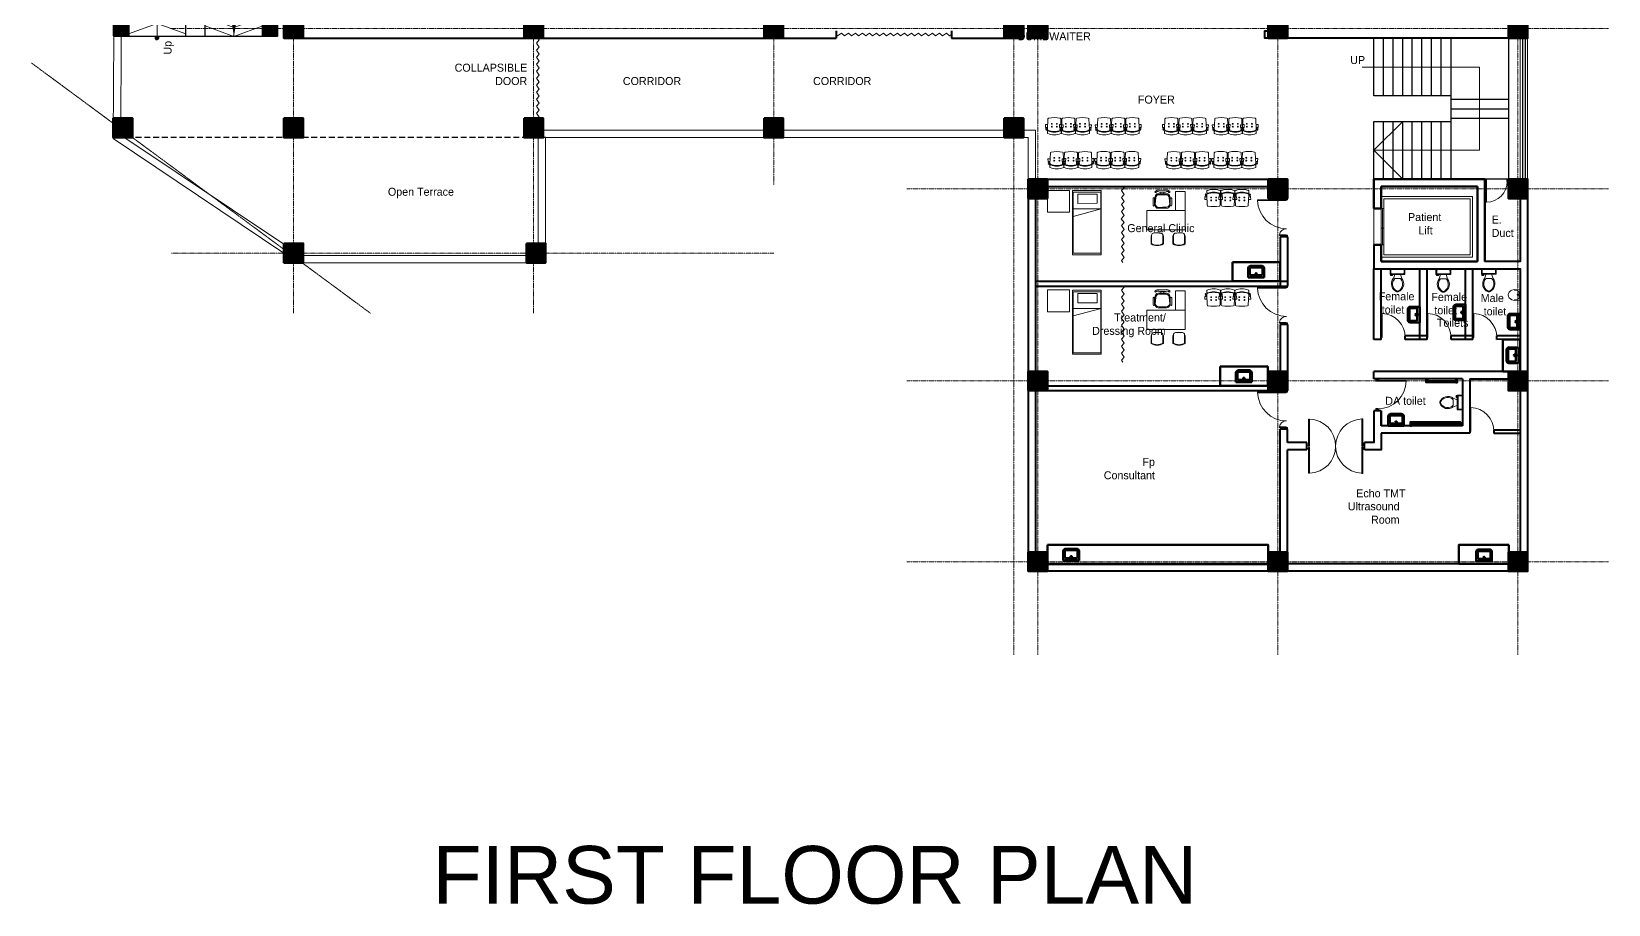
# Model space of a CAD drawing. Header units: millimetres. Extents: x 2342254 to 2635493, y 3886634 to 4043501.
# Drawn here: x 2484098 to 2533361, y 3965113 to 3992361 of the extents above; entities that cross this region are included whole.
import ezdxf

# ---------------------------------------------------------------- set-up
doc = ezdxf.new("R2010")
doc.units = ezdxf.units.MM
doc.header["$MEASUREMENT"] = 0
doc.linetypes.add('CENTER', pattern=[2, 1.25, -0.25, 0.25, -0.25])
doc.linetypes.add('DASHED', pattern=[0.75, 0.5, -0.25])
for name, color, linetype, lineweight in [('0newfurnture', 30, 'Continuous', 50), ('centreline', 52, 'CENTER', 5), ('Column-0.5', 14, 'Continuous', 50), ('Dimension- 0.15', 114, 'Continuous', 15), ('door', 41, 'Continuous', 5), ('Door Opening-0.09', 253, 'Continuous', 9), ('furniture', 34, 'Continuous', 15), ('Furniture Hospital-0.09', 44, 'Continuous', 9), ('Hatch', 9, 'Continuous', 9), ('hatch-1', 53, 'Continuous', 15), ('hidden lines', 205, 'DASHED', 5), ('stairs', 6, 'Continuous', 25), ('TXT', 7, 'Continuous', 25), ('WALL 0.2', 7, 'Continuous', 20), ('wall 0.4', 7, 'Continuous', 40), ('Wall-0.5', 7, 'Continuous', 50), ('WINDOW', 152, 'Continuous', 30)]:
    doc.layers.add(name, color=color, linetype=linetype, lineweight=lineweight)
doc.layers.add('Text-0.2', color=7, linetype='Continuous')
doc.styles.add('ARIAL', font='arial.ttf')
doc.styles.add('arial.', font='arial.ttf')
doc.styles.get("Standard").update_dxf_attribs({"font": 'arial.ttf'})
doc.linetypes.add('ZIGZAG', pattern='A,0.0001,-0.2,[131,ltypeshp.shx,S=0.2,R=0,X=-0.2,Y=0],-0.4,[131,ltypeshp.shx,S=0.2,R=180,X=0.2,Y=0],-0.2', length=0.8001)
doc.dimstyles.get("Standard").update_dxf_attribs({"dimtxt": 500, "dimasz": 100, "dimexe": 100, "dimexo": 200, "dimgap": 0.09, "dimtad": 0, "dimtoh": 1, "dimdec": 0, "dimzin": 0, "dimdsep": 46, "dimtxsty": 'Standard', "dimblk": 'DOT', "dimcen": 0, "dimclrd": 256, "dimclre": 256, "dimclrt": 256, "dimadec": 0, "dimazin": 0, "dimtfac": 1, "dimtdec": 0, "dimtofl": 0, "dimtmove": 0, "dimatfit": 3, "dimfxl": 1, "dimtolj": 1, "dimtzin": 0, "dimlwd": -1, "dimlwe": -1, "dimarcsym": 1})

# ---------------------------------------------------------------- blocks, each defined once
blk = doc.blocks.new('2ft column')
at = {"layer": 'Hatch', "ltscale": 5}
h = blk.add_hatch(color=256, dxfattribs=at)
h.dxf.hatch_style = 1
h.paths.add_polyline_path([(2207385, 4176559), (2207985, 4176559), (2207985, 4175959), (2207385, 4175959)])
at = {"layer": 'Column-0.5', "ltscale": 5}
blk.add_lwpolyline([(2207385, 4176559), (2207985, 4176559), (2207985, 4175959), (2207385, 4175959)], close=True, dxfattribs=at)
at = {"layer": 'Defpoints', "ltscale": 5}
for points in [[(2207985, 4176559), (2207385, 4175959)], [(2207985, 4175959), (2207385, 4176559)]]:
    blk.add_lwpolyline(points, dxfattribs=at)
blk = doc.blocks.new('main grid')
at = {"layer": 'centreline', "ltscale": 5}
for p, q in [((2518911, 4018930), (2518911, 3987284)), ((2526411, 4018930), (2526411, 3987284)), ((2533911, 4018930), (2533911, 3991299)), ((2541411, 4018930), (2541411, 3976624)), ((2542161, 4018930), (2542161, 3976624)), ((2549661, 4018930), (2549661, 3976624)), ((2557161, 4018930), (2557161, 3976624)), ((2559988, 4011172), (2515645, 4011172)), ((2559988, 4003672), (2515645, 4003672)), ((2559388, 3996172), (2515045, 3996172)), ((2559988, 3996172), (2515645, 3996172)), ((2559988, 3991172), (2538074, 3991172)), ((2533911, 3989164), (2515100, 3989164)), ((2559988, 3985172), (2538074, 3985172)), ((2559988, 3979531), (2538074, 3979531))]:
    blk.add_line(p, q, dxfattribs=at)
blk.add_lwpolyline([(2510725, 3995097), (2521316, 3987284)], dxfattribs=at)
at = {"layer": 'Hatch'}
for p in [(311226, -165087), (318726, -165087), (326226, -165087), (333726, -165087), (311226, -172587), (318726, -172587), (326226, -172587), (333726, -172587), (311226, -180087), (318726, -180087), (326226, -180087), (333726, -180087), (305895, -183187), (311226, -183187), (318726, -183187), (326226, -183187), (333726, -183187), (334476, -185087), (341976, -185087), (349476, -185087), (311226, -187095), (318801, -187095), (334476, -191087), (341976, -191087), (349476, -191087), (334476, -196728), (341976, -196728), (349476, -196728)]:
    blk.add_blockref('2ft column', p, dxfattribs=at)
at = {"layer": 'Hatch', "xscale": -1}
for p in [(4749846, -165087), (4757346, -165087), (4764846, -165087), (4749846, -172587), (4757346, -172587), (4764846, -172587), (4749846, -180087), (4757346, -180087), (4764846, -180087)]:
    blk.add_blockref('2ft column', p, dxfattribs=at)
blk = doc.blocks.new("door 3'3")
at = {"layer": 'door'}
for p, q in [((82769.4, -31237.4), (82769.4, -31203.4)), ((82769.8, -31203.4), (82769.4, -31203.4)), ((82769.8, -31237.4), (82769.8, -31203.4))]:
    blk.add_line(p, q, dxfattribs=at)
at = {"layer": 'door', "ltscale": 80}
for points in [[(82769.8, -31239.8), (82767.4, -31239.8), (82767.4, -31239.4), (82766.9, -31239.4), (82766.9, -31236.4), (82767.4, -31236.4), (82767.4, -31235.9), (82769.4, -31235.9), (82769.4, -31237.4), (82769.8, -31237.4)], [(82802.9, -31239.8), (82805.4, -31239.8), (82805.4, -31239.4), (82805.9, -31239.4), (82805.9, -31236.4), (82805.4, -31236.4), (82805.4, -31235.9), (82803.4, -31235.9), (82803.4, -31237.4), (82802.9, -31237.4)]]:
    blk.add_lwpolyline(points, close=True, dxfattribs=at)
blk.add_arc((82769.4, -31237.4), 34, 0, 89.2047, dxfattribs=at)
at = {"layer": 'Hatch'}
for centre, radius, start, end in [((82767.7, -31239.9), 2.68, 36.7582, 107.5329), ((82767.3, -31240.3), 1.96, 14.7681, 101.3525), ((82757.2, -31236.2), 10.6, 342.6842, 1.6014), ((82764.4, -31235.9), 4.57, 311.0325, 0.2101), ((82768.1, -31239.1), 3.04, 64.8198, 103.5348), ((82767.3, -31236.1), 3.25, 271.0473, 321.5319), ((82805.1, -31239.9), 2.68, 72.4671, 143.2418), ((82805.5, -31236.1), 3.25, 218.4681, 268.9527), ((82804.7, -31239.1), 3.04, 76.4652, 115.1802), ((82805.5, -31240.3), 1.96, 78.6475, 165.2319), ((82808.4, -31235.9), 4.57, 179.7899, 228.9675), ((82815.6, -31236.2), 10.6, 178.3986, 197.3158)]:
    blk.add_arc(centre, radius, start, end, dxfattribs=at)
blk = doc.blocks.new('_Dot')
at = {"color": 0, "linetype": 'ByBlock', "lineweight": -2}
blk.add_line((-0.5, 0), (-1, 0), dxfattribs=at)
at = {"color": 0, "linetype": 'ByBlock', "lineweight": -3, "const_width": 0.5}
blk.add_lwpolyline([(-0.25, 0, 1), (0.25, 0, 1)], format="xyb", close=True, dxfattribs=at)
blk = doc.blocks.new('MAIN DOOR')
at = {"layer": 'door', "ltscale": 1000}
for points in [[(2313.5, 188.5), (2347.4, 188.5), (2347.4, 187.3), (2313.5, 187.3)], [(2381.3, 188.5), (2348.9, 188.5), (2348.9, 187.3), (2381.3, 187.3)]]:
    blk.add_lwpolyline(points, close=True, dxfattribs=at)
for points in [[(2346.1, 190.6), (2346.1, 188.5)], [(2348.9, 188.1), (2347.4, 188.1), (2347.4, 188.5), (2346.1, 188.5), (2346.1, 190.6), (2350.2, 190.6)], [(2347.4, 188.1), (2348.9, 188.1), (2348.9, 188.5), (2350.2, 188.5), (2350.2, 190.6), (2346.1, 190.6)], [(2350.2, 190.6), (2350.2, 188.5)], [(2313.4, 120.7), (2347.3, 120.7), (2347.3, 121.9), (2313.4, 121.9), (2313.4, 120.7)], [(2348.8, 121.1), (2347.3, 121.1), (2347.3, 120.7), (2346, 120.7), (2346, 118.6), (2350.1, 118.6)], [(2347.3, 121.1), (2348.8, 121.1), (2348.8, 120.7), (2350.1, 120.7), (2350.1, 118.6), (2346, 118.6)], [(2346, 118.6), (2346, 120.7)], [(2381.3, 120.7), (2348.8, 120.7), (2348.8, 121.9), (2381.3, 121.9), (2381.3, 120.7)], [(2350.1, 118.6), (2350.1, 120.7)]]:
    blk.add_lwpolyline(points, dxfattribs=at)
at = {"layer": 'Door Opening-0.09', "ltscale": 1000}
for centre, start, end in [((2347.4, 188.5), 182.1168, 357.8826), ((2347.3, 120.7), 2.1167, 177.8826)]:
    blk.add_arc(centre, 33.9, start, end, dxfattribs=at)
at = {"layer": 'WINDOW', "ltscale": 5}
blk.add_line((2350.1, 190.6), (2350.1, 190.6), dxfattribs=at)
blk = doc.blocks.new("door 5'")
at = {"layer": 'door', "ltscale": 1000}
for points in [[(2177525, 4317078), (2177525, 4317062), (2177516, 4317062), (2177516, 4317020), (2177473, 4317020), (2177474, 4317105)], [(2177525, 4317062), (2177525, 4317105), (2177474, 4317105), (2177473, 4317020)], [(2177473, 4317020), (2177516, 4317020)], [(2177474, 4317105), (2177516, 4317105)], [(2178697, 4316120), (2178697, 4317060), (2178671, 4317060), (2178671, 4316120), (2178697, 4316120)], [(2178689, 4317076), (2178689, 4317060), (2178697, 4317060), (2178697, 4317018), (2178740, 4317018), (2178740, 4317104)], [(2178689, 4317060), (2178689, 4317104), (2178740, 4317104), (2178740, 4317018)], [(2178740, 4317018), (2178697, 4317018)]]:
    blk.add_lwpolyline(points, dxfattribs=at)
blk.add_lwpolyline([(2177516, 4316839), (2177516, 4317062), (2177543, 4317062), (2177543, 4316839)], close=True, dxfattribs=at)
at = {"layer": 'Door Opening-0.09', "ltscale": 1000}
for centre, radius, start, end in [((2177516, 4317062), 224, 276.6944, 2.344), ((2178697, 4317076), 957, 180.3416, 268.4244)]:
    blk.add_arc(centre, radius, start, end, dxfattribs=at)
at = {"layer": 'WINDOW', "ltscale": 5}
blk.add_line((2177474, 4317104), (2177474, 4317104), dxfattribs=at)
blk = doc.blocks.new('BANCAS')
at = {"layer": 'Furniture Hospital-0.09'}
for p, q in [((-0.236, -0.247), (-0.314, -0.247)), ((-0.309, -0.347), (-0.314, -0.247)), ((-0.241, -0.347), (-0.309, -0.347)), ((-0.294, -0.405), (-0.3, -0.347)), ((-0.256, -0.405), (-0.25, -0.347)), ((0.314, -0.25), (0.236, -0.25)), ((0.309, -0.35), (0.241, -0.35)), ((0.256, -0.409), (0.25, -0.35)), ((0.294, -0.409), (0.3, -0.35)), ((0.309, -0.35), (0.314, -0.25))]:
    blk.add_line(p, q, dxfattribs=at)
blk.add_lwpolyline([(0.227, -0.048, 0.346546), (0.203, -0.019, 0.095695), (-0.203, -0.019, 0.346546), (-0.227, -0.048), (-0.244, -0.417, 0.318973), (-0.225, -0.447, 0.193005), (0.225, -0.447, 0.318973), (0.244, -0.417)], format="xyb", close=True, dxfattribs=at)
blk.add_lwpolyline([(-0.245, -0.522), (-0.245, -0.489, -0.522832), (-0.218, -0.471, 0.18), (0.218, -0.471, -0.522832), (0.245, -0.489), (0.245, -0.547, -0.306573), (0.232, -0.565, -0.192782), (-0.232, -0.565, -0.306573), (-0.245, -0.547), (-0.245, -0.504)], format="xyb", dxfattribs=at)
for centre, radius in [((-0.275, -0.422), 0.025), ((-0.09, -0.22), 0.015), ((-0.09, -0.32), 0.015), ((0.09, -0.22), 0.015), ((0.09, -0.32), 0.015), ((0.275, -0.425), 0.025)]:
    blk.add_circle(centre, radius, dxfattribs=at)
blk = doc.blocks.new('A$C72AE6952')
at = {"ltscale": 20, "xscale": 800, "yscale": 800, "zscale": 800, "row_count": 1, "column_count": 3, "row_spacing": 0, "column_spacing": 440.0000000000001}
blk.add_blockref('BANCAS', (-440, 0), dxfattribs=at)
blk = doc.blocks.new('TAP')
at = {"layer": 'Furniture Hospital-0.09', "linetype": 'Continuous'}
for p, q in [((0, 38), (0, -38)), ((5, 38), (0, 38)), ((5, 38), (5, -38)), ((30, 25), (5, 25)), ((30, 0), (5, 0)), ((30, 25), (30, -25)), ((56, 16), (30, 16)), ((51, 7), (48, 8)), ((59, 19), (57, 22)), ((73, 24), (73, 27)), ((88, 20), (89, 22)), ((97, 15), (125, 12)), ((97, 8), (100, 9)), ((5, -38), (0, -38)), ((30, -25), (5, -25)), ((56, -16), (30, -16)), ((51, -8), (48, -9)), ((60, -20), (58, -22)), ((74, -24), (74, -27)), ((88, -19), (90, -22)), ((97, -7), (100, -8)), ((97, -15), (125, -12))]:
    blk.add_line(p, q, dxfattribs=at)
for radius in [21.2, 19.7]:
    blk.add_circle((74, 0), radius, dxfattribs=at)
for centre, radius, start, end in [((74, 0), 27.2, 163.0512, 199.0512), ((74, 0), 24.2, 127.0512, 163.0512), ((74, 0), 27.2, 91.0512, 127.0512), ((74, 0), 24.2, 55.0512, 91.0512), ((74, 0), 27.2, 19.0512, 55.0512), ((74, 0), 24.2, 343.0512, 19.0512), ((95, 0), 32.6, 337.45, 22.55), ((74, 0), 24.2, 199.0512, 235.0512), ((74, 0), 27.2, 235.0512, 271.0512), ((74, 0), 24.2, 271.0512, 307.0512), ((74, 0), 27.2, 307.0512, 343.0512)]:
    blk.add_arc(centre, radius, start, end, dxfattribs=at)
blk = doc.blocks.new('bazin')
at = {"layer": '0newfurnture', "ltscale": 5}
for p, q in [((2434577, 4011590), (2435069, 4011590)), ((2434577, 4011295), (2434577, 4011590)), ((2434626, 4011295), (2434626, 4011516)), ((2434626, 4011516), (2434799, 4011516)), ((2434847, 4011516), (2435020, 4011516)), ((2435020, 4011516), (2435020, 4011295)), ((2435069, 4011590), (2435069, 4011295)), ((2434996, 4011270), (2434651, 4011270)), ((2434996, 4011221), (2434651, 4011221))]:
    blk.add_line(p, q, dxfattribs=at)
blk.add_circle((2434823, 4011477), 25.6, dxfattribs=at)
for centre, radius, start, end in [((2434651, 4011295), 73.8, 180, 270), ((2434651, 4011295), 24.6, 180, 270), ((2434996, 4011295), 73.8, 270, 0), ((2434996, 4011295), 24.6, 270, 0)]:
    blk.add_arc(centre, radius, start, end, dxfattribs=at)
at = {"layer": '0newfurnture', "ltscale": 5, "xscale": 0.9842520018725999, "yscale": 0.9842520018725999, "zscale": 0.9842520018725999, "rotation": 270}
blk.add_blockref('TAP', (2434823, 4011590), dxfattribs=at)
blk = doc.blocks.new('d1')
at = {"layer": 'door'}
for p, q in [((2442.7, 10746.2), (2408.3, 10746.2)), ((2408.3, 10746.2), (2408.3, 10745.7)), ((2442.7, 10745.7), (2408.3, 10745.7))]:
    blk.add_line(p, q, dxfattribs=at)
at = {"layer": 'door', "ltscale": 80}
for points in [[(2445, 10779.7), (2445, 10782), (2444.6, 10782), (2444.6, 10782.4), (2441.8, 10782.4), (2441.8, 10782), (2441.4, 10782), (2441.4, 10780.1), (2442.7, 10780.1), (2442.7, 10779.7)], [(2445, 10746.2), (2445, 10743.9), (2444.6, 10743.9), (2444.6, 10743.4), (2441.8, 10743.4), (2441.8, 10743.9), (2441.4, 10743.9), (2441.4, 10745.7), (2442.7, 10745.7), (2442.7, 10746.2)]]:
    blk.add_lwpolyline(points, close=True, dxfattribs=at)
at = {"layer": 'Door Opening-0.09', "ltscale": 80}
blk.add_arc((2442.7, 10745.7), 34.4, 90, 179.274, dxfattribs=at)
at = {"layer": 'hidden lines'}
for centre, radius, start, end in [((2441.6, 10791.4), 9.82, 268.3986, 287.3158), ((2441.4, 10784.8), 4.22, 269.7899, 318.9675), ((2444.3, 10781.3), 2.81, 166.4652, 205.1802), ((2445, 10781.7), 2.48, 162.4671, 233.2418), ((2441.6, 10782), 3, 308.4681, 358.9527), ((2445.5, 10782.1), 1.81, 168.6475, 255.2319), ((2441.4, 10741.1), 4.22, 41.0325, 90.2101), ((2441.6, 10734.5), 9.82, 72.6842, 91.6014), ((2444.3, 10744.5), 2.81, 154.8198, 193.5348), ((2445, 10744.2), 2.48, 126.7582, 197.5329), ((2441.6, 10743.8), 3, 1.0473, 51.5319), ((2445.5, 10743.8), 1.81, 104.7681, 191.3525)]:
    blk.add_arc(centre, radius, start, end, dxfattribs=at)
blk = doc.blocks.new('Toilet - top')
at = {"layer": 'Furniture Hospital-0.09'}
for p, q in [((-10, -8.5), (-8, -8.5)), ((-10, -9.5), (-10, -8.5)), ((-7, -9.5), (-10, -9.5)), ((-8, -8.5), (-8, -8)), ((-7, -8), (-7, -9.5)), ((-4, -8), (-6, -14)), ((4, -14), (-4, -14)), ((4, -8), (6, -14)), ((9.5, -6), (9.5, -2))]:
    blk.add_line(p, q, dxfattribs=at)
blk.add_lwpolyline([(10.5, -8), (10.5, 0), (-10.5, 0), (-10.5, -8)], close=True, dxfattribs=at)
for points in [[(-9.5, -2), (-9.5, -6)], [(8.5, -1), (-8.5, -1)], [(-8.5, -7), (8.5, -7)]]:
    blk.add_lwpolyline(points, dxfattribs=at)
for centre, radius, start, end in [((-8.6, -1.9), 0.884, 81.8699, 188.1301), ((-8.6, -6.1), 0.884, 171.8699, 278.1301), ((3.5, -21.6), 12.2, 141.4691, 247.9714), ((4.2, -21.8), 11.3, 136.3677, 238.9468), ((-3.5, -21.6), 12.2, 292.0284, 38.5307), ((-4.2, -21.8), 11.3, 301.053, 43.6321), ((8.6, -1.9), 0.884, 351.8699, 98.1301), ((8.6, -6.1), 0.884, 261.8699, 8.1301), ((0, -27.9), 4, 245.7318, 294.2682), ((0, -29), 4, 254.8605, 285.1395)]:
    blk.add_arc(centre, radius, start, end, dxfattribs=at)
blk = doc.blocks.new('26 door')
at = {"layer": 'door'}
blk.add_line((42654.7, -717.8), (42654.7, -716.7), dxfattribs=at)
at = {"layer": 'door', "ltscale": 5}
blk.add_lwpolyline([(42654.7, -716.7), (42684.7, -716.7), (42684.7, -717.8), (42654.7, -717.8)], dxfattribs=at)
at = {"layer": 'Door Opening-0.09'}
blk.add_arc((42654.8, -717.8), 30, 2.1358, 90.1794, dxfattribs=at)
blk = doc.blocks.new('TIA UR Plan-flat-1')
at = {"layer": 'Furniture Hospital-0.09'}
for points in [[(-186, 175), (-265, 150, 0.270578), (-380, 0, 0.556713)], [(-186, -175), (-265, -150, -0.270578), (-380, 0, -0.556713)], [(0, 0), (0, 132, 0.414214), (-25, 157), (-186, 175)], [(0, 0), (0, -132, -0.414214), (-25, -157), (-186, -175)], [(-174, 175), (-174, 154), (-81, 130, -0.321575), (-32, 71), (-32, 0)], [(-174, -175), (-174, -154), (-81, -130, 0.321575), (-32, -71), (-32, 0)]]:
    blk.add_lwpolyline(points, format="xyb", dxfattribs=at)
blk.add_circle((-75, 0), 20, dxfattribs=at)
blk = doc.blocks.new('ADHIKRIT')
at = {"layer": 'furniture'}
for p, q in [((-245, 1046), (-569, 1047)), ((-245, 980), (-569, 981)), ((900, 1351), (0, 1351)), ((0, 1351), (0, -450)), ((0, 741), (0, 1351)), ((900, -450), (900, 1351)), ((1048, 956), (1048, 1014)), ((1050, 758), (1050, 711)), ((1187, 1121), (1153, 1121)), ((1187, 1145), (1558, 1147)), ((1187, 1145), (1187, 1121)), ((1187, 1121), (1545, 1123)), ((-900, 0), (0, 0)), ((-900, -450), (-900, 0)), ((-789, 683), (-869, 683)), ((-789, 547), (-869, 547)), ((-247, 247), (-571, 248)), ((-247, 182), (-571, 182)), ((1050, 700), (1050, 711)), ((1189, 595), (1157, 595)), ((1189, 102), (1157, 102)), ((1187, 595), (1187, 571)), ((1187, 571), (1558, 573)), ((1187, 126), (1558, 124)), ((1187, 102), (1187, 126)), ((1189, 595), (1286, 595)), ((1189, 102), (1286, 101)), ((1287, 595), (1545, 597)), ((1287, 101), (1545, 100)), ((0, -450), (-900, -450)), ((0, -450), (900, -450)), ((1048, -260), (1048, -318)), ((1050, -4), (1050, -14)), ((1050, -61), (1050, -14)), ((1187, -425), (1153, -425)), ((1187, -425), (1545, -426)), ((1187, -449), (1187, -425)), ((1187, -449), (1558, -450))]:
    blk.add_line(p, q, dxfattribs=at)
for points in [[(-897, 962, 0.207066), (-957, 755), (-957, 615)], [(-885, 900, 0.214578), (-869, 755), (-869, 615)], [(-110, 614), (-109, 818, 0.414214), (-246, 955), (-655, 956, 0.418376), (-789, 820), (-789, 615)], [(-153, 614), (-152, 788, 0.28028), (-288, 955), (-610, 925, 0.418376), (-744, 789), (-745, 615)], [(-899, 268, -0.207066), (-958, 476), (-957, 615)], [(-886, 330, -0.214578), (-870, 475), (-869, 615)], [(-110, 614), (-110, 409, -0.414214), (-247, 273), (-656, 274, -0.418376), (-790, 410), (-789, 615)], [(-153, 614), (-153, 440, -0.28028), (-290, 273), (-612, 304, -0.418376), (-745, 441), (-745, 615)]]:
    blk.add_lwpolyline(points, format="xyb", dxfattribs=at)
for centre, radius, start, end in [((-881, 933), 33.3, 262.33536, 120.0474), ((-569, 1014), 32.9, 89.8702, 269.8702), ((-245, 1013), 32.9, 269.8702, 89.8702), ((1753, 864), 711, 172.59075, 188.62326), ((1154, 1015), 106, 90.30831, 180.30831), ((1203, 1157), 39.5, 294.33548, 296.57112), ((1099, 860), 518, 329.47562, 30.52438), ((1099, 860), 542, 328.02569, 31.98454), ((-882, 297), 33.3, 239.693, 97.40505), ((-571, 215), 32.9, 89.8702, 269.8702), ((-253, 214), 33.4, 280.44827, 79.51217), ((1157, 701), 106, 180.30831, 270.30831), ((1157, -4), 106, 89.69169, 179.69169), ((1099, -163), 518, 329.47562, 30.52438), ((1099, -163), 542, 328.01546, 31.97431), ((1753, -168), 711, 171.37674, 187.40925), ((1154, -319), 106, 179.69169, 269.69169), ((1203, -461), 39.5, 63.42888, 65.66452)]:
    blk.add_arc(centre, radius, start, end, dxfattribs=at)
blk = doc.blocks.new('BED')
at = {"layer": 'Furniture Hospital-0.09'}
for p, q in [((-2.12, 0.475), (-2.12, -0.475)), ((-2.12, -0.475), (-2.12, 0.475)), ((-0.008, 0.475), (-2.12, 0.475)), ((-2.07, 0.475), (-2.07, -0.475)), ((-0.058, 0.455), (-2.07, 0.455)), ((-0.855, -0.455), (-0.61, 0.475)), ((-0.61, 0.475), (-0.61, -0.455)), ((-0.425, 0.336), (-0.426, -0.303)), ((-0.425, 0.336), (-0.121, 0.336)), ((-0.121, -0.303), (-0.121, 0.336)), ((-0.058, -0.475), (-0.058, 0.475)), ((-0.008, -0.475), (-0.008, 0.475)), ((-2.12, -0.475), (-0.008, -0.475)), ((-2.07, -0.455), (-0.058, -0.455)), ((-0.426, -0.303), (-0.121, -0.303))]:
    blk.add_line(p, q, dxfattribs=at)
blk = doc.blocks.new('RAMP23')
at = {"layer": 'Dimension- 0.15', "ltscale": 5}
h = blk.add_hatch(dxfattribs=at)
h.set_pattern_fill('ANSI31', color=256, scale=25.555556, angle=90)
h.set_pattern_definition([(135, (1623697.9227, 1877740.101), (-2.258813329, -2.258813329), [])])
h.paths.add_polyline_path([(2418321, 3996255), (2418380, 3996255), (2418380, 3996196, -0.414214)])
h.paths.add_polyline_path([(2418321, 3996255, -0.414214), (2418380, 3996314), (2418380, 3996255)])
h.paths.add_polyline_path([(2418380, 3996255), (2418380, 3996314, -0.414214), (2418439, 3996255)])
h.paths.add_polyline_path([(2418380, 3996196), (2418380, 3996255), (2418439, 3996255, -0.414214)])
blk.add_lwpolyline([(2418984, 4012016), (2418984, 4013523), (2420784, 4013523), (2420784, 4012700)], dxfattribs=at)
blk.add_circle((2418380, 3996255), 59.1, dxfattribs=at)
at = {"layer": 'hatch-1', "color": 4, "lineweight": 0, "ltscale": 5}
for points in [[(2417484, 4012256), (2418384, 4012583), (2419284, 4012256)], [(2419884, 4012503), (2420784, 4012177), (2421684, 4012503)], [(2420447, 4012583), (2420784, 4012460), (2421122, 4012583)], [(2417484, 4011973), (2418384, 4012299), (2419284, 4011973)], [(2417484, 4011689), (2418384, 4012016), (2419284, 4011689)], [(2419884, 4012220), (2420784, 4011893), (2421684, 4012220)], [(2417484, 4011406), (2418384, 4011732), (2419284, 4011406)], [(2419782, 4011938), (2420784, 4011574), (2421787, 4011938)], [(2419884, 4011936), (2420784, 4011610), (2421684, 4011936)], [(2419884, 4011653), (2420784, 4011326), (2421684, 4011653)], [(2417484, 4011122), (2418384, 4011449), (2419284, 4011122)], [(2417484, 4010839), (2418384, 4011165), (2419284, 4010839)], [(2419884, 4011369), (2420784, 4011043), (2421684, 4011369)], [(2419884, 4011086), (2420784, 4010759), (2421684, 4011086)], [(2417484, 4010555), (2418384, 4010882), (2419284, 4010555)], [(2417484, 4010272), (2418384, 4010598), (2419284, 4010272)], [(2419884, 4010802), (2420784, 4010476), (2421684, 4010802)], [(2419884, 4010519), (2420784, 4010192), (2421684, 4010519)], [(2417484, 4009988), (2418384, 4010315), (2419284, 4009988)], [(2417484, 4009705), (2418384, 4010031), (2419284, 4009705)], [(2419884, 4010235), (2420784, 4009909), (2421684, 4010235)], [(2417484, 4009421), (2418384, 4009748), (2419284, 4009421)], [(2419884, 4009952), (2420784, 4009625), (2421684, 4009952)], [(2419884, 4009668), (2420784, 4009342), (2421684, 4009668)], [(2417484, 4009138), (2418384, 4009464), (2419284, 4009138)], [(2417484, 4008854), (2418384, 4009181), (2419284, 4008854)], [(2419884, 4009385), (2420784, 4009058), (2421684, 4009385)], [(2419884, 4009101), (2420784, 4008775), (2421684, 4009101)], [(2417484, 4008571), (2418384, 4008897), (2419284, 4008571)], [(2417484, 4008287), (2418384, 4008614), (2419284, 4008287)], [(2419884, 4008818), (2420784, 4008491), (2421684, 4008818)], [(2419884, 4008534), (2420784, 4008208), (2421684, 4008534)], [(2417484, 4008004), (2418384, 4008330), (2419284, 4008004)], [(2417484, 4007721), (2418384, 4008047), (2419284, 4007721)], [(2419884, 4008251), (2420784, 4007924), (2421684, 4008251)], [(2417484, 4007437), (2418384, 4007763), (2419284, 4007437)], [(2419884, 4007967), (2420784, 4007641), (2421684, 4007967)], [(2419884, 4007684), (2420784, 4007357), (2421684, 4007684)], [(2417484, 4007154), (2418384, 4007480), (2419284, 4007154)], [(2417484, 4006870), (2418384, 4007196), (2419284, 4006870)], [(2419884, 4007400), (2420784, 4007074), (2421684, 4007400)], [(2419884, 4007117), (2420784, 4006791), (2421684, 4007117)], [(2417484, 4006587), (2418384, 4006913), (2419284, 4006587)], [(2417484, 4006303), (2418384, 4006629), (2419284, 4006303)], [(2419884, 4006833), (2420784, 4006507), (2421684, 4006833)], [(2419884, 4006550), (2420784, 4006224), (2421684, 4006550)], [(2417484, 4006020), (2418384, 4006346), (2419284, 4006020)], [(2417484, 4005736), (2418384, 4006062), (2419284, 4005736)], [(2419884, 4006266), (2420784, 4005940), (2421684, 4006266)], [(2417484, 4005453), (2418384, 4005779), (2419284, 4005453)], [(2419884, 4005983), (2420784, 4005657), (2421684, 4005983)], [(2419884, 4005699), (2420784, 4005373), (2421684, 4005699)], [(2417484, 4005169), (2418384, 4005495), (2419284, 4005169)], [(2417484, 4004886), (2418384, 4005212), (2419284, 4004886)], [(2419884, 4005416), (2420784, 4005090), (2421684, 4005416)], [(2419884, 4005132), (2420784, 4004806), (2421684, 4005132)], [(2417484, 4004602), (2418384, 4004928), (2419284, 4004602)], [(2417484, 4004319), (2418384, 4004645), (2419284, 4004319)], [(2419884, 4004849), (2420784, 4004523), (2421684, 4004849)], [(2417484, 4004035), (2418384, 4004361), (2419284, 4004035)], [(2417484, 4003752), (2418384, 4004078), (2419284, 4003752)], [(2417484, 4003752), (2418384, 4004078), (2419284, 4003752)], [(2419884, 4004565), (2420784, 4004239), (2421684, 4004565)], [(2419884, 4004282), (2420784, 4003956), (2421684, 4004282)], [(2417484, 4003468), (2418384, 4003794), (2419284, 4003468)], [(2419884, 4003998), (2420784, 4003672), (2421684, 4003998)], [(2419884, 4003715), (2420784, 4003389), (2421684, 4003715)], [(2417484, 4003185), (2418384, 4003511), (2419284, 4003185)], [(2417484, 4002901), (2418384, 4003228), (2419284, 4002901)], [(2419884, 4003431), (2420784, 4003105), (2421684, 4003431)], [(2419884, 4003148), (2420784, 4002822), (2421684, 4003148)], [(2417484, 4002618), (2418384, 4002944), (2419284, 4002618)], [(2417484, 4002334), (2418384, 4002661), (2419284, 4002334)], [(2419884, 4002864), (2420784, 4002538), (2421684, 4002864)], [(2417484, 4002051), (2418384, 4002377), (2419284, 4002051)], [(2419884, 4002581), (2420784, 4002255), (2421684, 4002581)], [(2419884, 4002298), (2420784, 4001971), (2421684, 4002298)], [(2417484, 4001767), (2418384, 4002094), (2419284, 4001767)], [(2417484, 4001484), (2418384, 4001810), (2419284, 4001484)], [(2419884, 4002014), (2420784, 4001688), (2421684, 4002014)], [(2419884, 4001731), (2420784, 4001404), (2421684, 4001731)], [(2417484, 4001200), (2418384, 4001527), (2419284, 4001200)], [(2417484, 4000917), (2418384, 4001243), (2419284, 4000917)], [(2419884, 4001447), (2420784, 4001121), (2421684, 4001447)], [(2419884, 4001164), (2420784, 4000837), (2421684, 4001164)], [(2417484, 4000633), (2418384, 4000960), (2419284, 4000633)], [(2417484, 4000350), (2418384, 4000676), (2419284, 4000350)], [(2419884, 4000880), (2420784, 4000554), (2421684, 4000880)], [(2417484, 4000066), (2418384, 4000393), (2419284, 4000066)], [(2419884, 4000597), (2420784, 4000270), (2421684, 4000597)], [(2419884, 4000313), (2420784, 3999987), (2421684, 4000313)], [(2417484, 3999783), (2418384, 4000109), (2419284, 3999783)], [(2417484, 3999499), (2418384, 3999826), (2419284, 3999499)], [(2419884, 4000030), (2420784, 3999703), (2421684, 4000030)], [(2419884, 3999746), (2420784, 3999420), (2421684, 3999746)], [(2417484, 3999216), (2418384, 3999542), (2419284, 3999216)], [(2417484, 3998932), (2418384, 3999259), (2419284, 3998932)], [(2419884, 3999463), (2420784, 3999136), (2421684, 3999463)], [(2419884, 3999179), (2420784, 3998853), (2421684, 3999179)], [(2417484, 3998649), (2418384, 3998975), (2419284, 3998649)], [(2417484, 3998365), (2418384, 3998692), (2419284, 3998365)], [(2419884, 3998896), (2420784, 3998569), (2421684, 3998896)], [(2417484, 3998082), (2418384, 3998408), (2419284, 3998082)], [(2419884, 3998612), (2420784, 3998286), (2421684, 3998612)], [(2419884, 3998329), (2420784, 3998002), (2421684, 3998329)], [(2417484, 3997798), (2418384, 3998125), (2419284, 3997798)], [(2417484, 3997515), (2418384, 3997841), (2419284, 3997515)], [(2419884, 3998045), (2420784, 3997719), (2421684, 3998045)], [(2419884, 3997762), (2420784, 3997435), (2421684, 3997762)], [(2417484, 3997231), (2418384, 3997558), (2419284, 3997231)], [(2417484, 3996948), (2418384, 3997274), (2419284, 3996948)], [(2419884, 3997478), (2420784, 3997152), (2421684, 3997478)], [(2419884, 3997195), (2420784, 3996868), (2421684, 3997195)], [(2417484, 3996664), (2418384, 3996991), (2419284, 3996664)], [(2417484, 3996381), (2418384, 3996707), (2419284, 3996381)], [(2417484, 3996381), (2418384, 3996707), (2419284, 3996381)], [(2419884, 3996911), (2420784, 3996585), (2421684, 3996911)], [(2419884, 3996628), (2420784, 3996301), (2421684, 3996628)]]:
    blk.add_lwpolyline(points, dxfattribs=at)
at = {"layer": 'stairs', "ltscale": 5}
for points in [[(2417484, 4012583), (2421684, 4012583)], [(2419284, 3996313), (2419284, 4012583)], [(2419884, 3996313), (2419884, 4012583)], [(2417484, 3996313), (2421684, 3996313)]]:
    blk.add_lwpolyline(points, dxfattribs=at)
at = {"layer": 'WALL 0.2', "ltscale": 5}
for points in [[(2417484, 4014613), (2421684, 4014613)], [(2417484, 4014383), (2421684, 4014383)]]:
    blk.add_lwpolyline(points, dxfattribs=at)
at = {"layer": 'Wall-0.5', "ltscale": 5}
for points in [[(2417254, 3996768), (2417484, 3996768), (2417484, 4014613), (2417254, 4014613)], [(2421684, 3996768), (2421914, 3996768), (2421914, 4014613), (2421684, 4014613)]]:
    blk.add_lwpolyline(points, close=True, dxfattribs=at)
at = {"layer": 'Hatch', "xscale": 0.75, "yscale": 0.75, "zscale": 0.75}
for p in [(761496, 880614), (766146, 880614), (761496, 873271), (766146, 873271), (761496, 864349), (766146, 864349)]:
    blk.add_blockref('2ft column', p, dxfattribs=at)
at = {"layer": 'Text-0.2', "ltscale": 5, "char_height": 250, "attachment_point": 7, "rotation": 90.0008, "style": 'arial.'}
for s, insert in [('{\\fStylus BT|b0|i0|c0|p34;Ramp}', (2419427, 4013193)), ('{\\fStylus BT|b0|i0|c0|p34;Up}', (2418909, 3995734))]:
    blk.add_mtext(s, dxfattribs=dict(at, insert=insert))
at = {"layer": 'Dimension- 0.15', "ltscale": 5}
for points, override in [([(2420784, 3996301), (2420784, 4012700)], {"dimasz": 600, "dimfxl": 500, "dimfxlon": 1}), ([(2418384, 4012016), (2418380, 3996313)], {"dimasz": 600, "dimgap": 0.09, "dimtad": 0, "dimfxl": 500, "dimfxlon": 1})]:
    blk.add_leader(points, dimstyle='Standard', override=override, dxfattribs=at)

msp = doc.modelspace()

# ---------------------------------------------------------------- linework, layer by layer
at = {"layer": '0newfurnture', "ltscale": 5}
for points in [[(2521612.5, 3985165.5), (2523101, 3985165.5), (2523101, 3984565.5), (2521612.5, 3984565.5)], [(2521227.3, 3981903.4), (2522715.9, 3981903.4), (2522715.9, 3981303.4), (2521227.3, 3981303.4)], [(2515833.6, 3976336), (2522733.6, 3976336), (2522733.6, 3975736), (2515833.6, 3975736)], [(2530247.7, 3976342.5), (2528688.9, 3976342.5), (2528688.9, 3975742.5), (2530247.7, 3975742.5)]]:
    msp.add_lwpolyline(points, close=True, dxfattribs=at)
at = {"layer": '0newfurnture'}
msp.add_lwpolyline([(2530603.6, 3981753.4), (2530060.1, 3981753.4), (2530060.1, 3982753.3), (2530603.6, 3982753.3)], close=True, dxfattribs=at)
at = {"layer": 'furniture'}
for points in [[(2515836.9, 3986719.8), (2516519, 3986719.8), (2516519, 3987401.9), (2515836.9, 3987401.9)], [(2515836.9, 3983611.8), (2516519, 3983611.8), (2516519, 3984294), (2515836.9, 3984294)]]:
    msp.add_lwpolyline(points, close=True, dxfattribs=at)
at = {"layer": 'Furniture Hospital-0.09', "ltscale": 5}
for p, q in [((2526263.6, 3987216.8), (2526263.6, 3986833.4)), ((2526340.3, 3987140.1), (2526340.3, 3986833.4)), ((2529040, 3987140.1), (2526340.3, 3987140.1)), ((2529040, 3985393.4), (2529040, 3987140.1)), ((2526263.6, 3986833.4), (2526340.3, 3986833.4)), ((2526302, 3986833.4), (2526302, 3985700.1)), ((2526302, 3986220.1), (2526263.6, 3986220.1)), ((2526340.3, 3986220.1), (2526302, 3986220.1)), ((2526263.6, 3985700.1), (2526263.6, 3985316.8)), ((2526263.6, 3985700.1), (2526340.3, 3985700.1)), ((2526340.3, 3985700.1), (2526340.3, 3985393.4)), ((2526340.3, 3985393.4), (2529040, 3985393.4)), ((2526263.6, 3985316.8), (2529116.6, 3985316.8))]:
    msp.add_line(p, q, dxfattribs=at)
for points in [[(2526263.6, 3987216.8), (2529116.6, 3987216.8), (2529116.6, 3985316.8)], [(2526263.6, 3985700.1), (2526263.6, 3986833.4)], [(2526340.3, 3986833.4), (2526340.3, 3985700.1)]]:
    msp.add_lwpolyline(points, dxfattribs=at)
at = {"layer": 'stairs', "ltscale": 5}
for points in [[(2528433.6, 3990353.4), (2526033.6, 3990353.4), (2526033.6, 3992153.4)], [(2526333.6, 3990353.4), (2526333.6, 3992153.4)], [(2526633.6, 3990353.4), (2526633.6, 3992153.4)], [(2526933.6, 3990353.4), (2526933.6, 3992153.4)], [(2527233.6, 3990353.4), (2527233.6, 3992153.4)], [(2527533.6, 3990353.4), (2527533.6, 3992153.4)], [(2527833.6, 3990353.4), (2527833.6, 3992153.4)], [(2528133.6, 3990353.4), (2528133.6, 3992153.4)], [(2528433.6, 3992153.4), (2528433.6, 3987753.4)], [(2530233.6, 3992153.4), (2530233.6, 3987753.4), (2529493.4, 3987753.4)], [(2528433.6, 3990253.4), (2530233.6, 3990253.4)], [(2528433.6, 3989953.4), (2530233.6, 3989953.4)], [(2526033.6, 3987753.4), (2526033.6, 3989553.4), (2528433.6, 3989553.4)], [(2526333.6, 3987753.4), (2526333.6, 3989553.4)], [(2526633.6, 3987753.4), (2526633.6, 3989553.4)], [(2526933.6, 3987753.4), (2526933.6, 3989553.4)], [(2527233.6, 3987753.4), (2527233.6, 3989553.4)], [(2527533.6, 3987753.4), (2527533.6, 3989553.4)], [(2527833.6, 3987753.4), (2527833.6, 3989553.4)], [(2528133.6, 3987753.4), (2528133.6, 3989553.4)], [(2528433.6, 3989653.4), (2530233.6, 3989653.4)]]:
    msp.add_lwpolyline(points, dxfattribs=at)
at = {"layer": 'stairs', "linetype": 'DASHED', "ltscale": 366}
msp.add_lwpolyline([(2500158.6, 3989053.4), (2486652.8, 3989053.4)], dxfattribs=at)
at = {"layer": 'WALL 0.2', "ltscale": 5}
for p, q in [((2499928.6, 3989283.4), (2515463.6, 3989283.4)), ((2499928.6, 3985445.2), (2499928.6, 3989283.4)), ((2500158.6, 3989053.4), (2515233.6, 3989053.4)), ((2500158.6, 3985445.2), (2500158.6, 3989053.4)), ((2515233.6, 3989053.4), (2515233.6, 3987753.4)), ((2515463.6, 3989283.4), (2515463.6, 3987753.4)), ((2526033.6, 3986838.5), (2526033.6, 3985705.1)), ((2526263.6, 3985705.1), (2526263.6, 3986838.5)), ((2492583.6, 3985375.2), (2500158.6, 3985375.2)), ((2492583.6, 3985145.2), (2500158.6, 3985145.2))]:
    msp.add_line(p, q, dxfattribs=at)
for points in [[(2491983.6, 3985445.2), (2486652.5, 3989021.1), (2486672.4, 3992225.1)], [(2492138.9, 3985614.9), (2486883.5, 3989121.5), (2486902.4, 3992222.7)], [(2530603.6, 3992153.4), (2530603.6, 3987753.4)], [(2530833.6, 3992153.4), (2530833.6, 3987753.4)], [(2525668.5, 3991253.4), (2528433.6, 3991253.4), (2529333.6, 3991253.4), (2529333.6, 3988653.4), (2526033.6, 3988653.4)], [(2526033.6, 3988653.4), (2526933.6, 3989553.4)], [(2526033.6, 3988653.4), (2526933.6, 3987753.4)]]:
    msp.add_lwpolyline(points, dxfattribs=at)
at = {"layer": 'wall 0.4', "ltscale": 5}
for p, q in [((2509233.6, 3992383.4), (2509233.6, 3992153.4)), ((2512833.6, 3992383.4), (2512833.6, 3992153.4)), ((2492583.6, 3992153.4), (2506983.6, 3992153.4)), ((2515233.6, 3987753.4), (2515233.6, 3976112.5)), ((2515463.6, 3987753.4), (2515463.6, 3976112.5)), ((2530833.6, 3987153.4), (2530833.6, 3976112.5)), ((2526033.1, 3982752), (2526033.1, 3984953.4)), ((2526263.1, 3982752), (2526263.1, 3984953.4)), ((2527463.1, 3982752), (2527463.1, 3984953.4)), ((2527693.1, 3982752), (2527693.1, 3984953.4)), ((2528893.1, 3982752), (2528893.1, 3984953.4)), ((2529123.1, 3982752), (2529123.1, 3984953.4)), ((2526263.1, 3982752.1), (2526033.1, 3982752)), ((2527693.1, 3982862.5), (2527013.1, 3982862.3)), ((2527013.1, 3982752), (2527013.1, 3982862.3)), ((2527693.1, 3982752.5), (2527013.1, 3982752.3)), ((2529123.1, 3982863), (2528443.1, 3982862.8)), ((2528443.1, 3982752), (2528443.1, 3982862.8)), ((2529123.1, 3982753), (2528443.1, 3982752.8)), ((2530603.6, 3982863.4), (2529873.1, 3982863.2)), ((2529873.1, 3982752), (2529873.1, 3982863.2)), ((2530603.6, 3982753.4), (2529873.1, 3982753.2)), ((2526033.6, 3981522), (2526033.5, 3981752)), ((2530233.6, 3981754.1), (2526033.6, 3981752)), ((2528803.6, 3981523.4), (2526033.6, 3981522)), ((2528803.6, 3981523.4), (2528803.6, 3980053.5)), ((2529033.6, 3981523.4), (2529033.6, 3979823.5)), ((2529033.6, 3981523.4), (2530233.6, 3981523.4)), ((2530603.6, 3981153.4), (2530603.6, 3976112.5)), ((2526263.6, 3980522.1), (2526034.1, 3980522)), ((2526263.6, 3980053.5), (2526263.6, 3980522.1)), ((2528803.6, 3980053.5), (2526263.6, 3980053.5)), ((2529033.6, 3979823.5), (2526263.6, 3979823.5)), ((2529033.6, 3979933.5), (2529062.5, 3979933.5)), ((2529781.4, 3979933.5), (2529781.4, 3979823.5)), ((2529781.4, 3979933.5), (2530603.6, 3979933.5)), ((2529781.4, 3979823.5), (2530603.6, 3979823.5)), ((2522733.6, 3975742.5), (2515833.6, 3975742.5)), ((2522733.6, 3975512.5), (2515833.6, 3975512.5)), ((2530233.6, 3975742.5), (2523333.6, 3975742.5)), ((2530233.6, 3975512.5), (2523333.6, 3975512.5))]:
    msp.add_line(p, q, dxfattribs=at)
for points in [[(2522733.6, 3992153.4), (2522623.6, 3992153.4), (2522623.6, 3992383.4), (2522733.6, 3992383.4)], [(2507583.6, 3992153.4), (2509233.6, 3992153.4)], [(2512833.6, 3992153.4), (2514483.6, 3992153.4)], [(2530233.6, 3992153.4), (2523333.6, 3992153.4)], [(2530233.6, 3992153.4), (2526033.6, 3992153.4)], [(2515833.6, 3987753.4), (2522733.6, 3987753.4)], [(2515833.6, 3987523.4), (2522733.6, 3987523.4)], [(2530603.6, 3987153.4), (2530603.6, 3985183.4), (2529496.6, 3985183.4)], [(2523103.6, 3985953.4), (2523103.6, 3984415.5)], [(2523333, 3985953.4), (2523103.6, 3985953.4)], [(2523333.6, 3985953.4), (2523333.6, 3984415.5)], [(2526033.6, 3985705.1), (2526033.6, 3984953.4), (2530603.6, 3984953.4), (2530603.6, 3981753.4)], [(2515463.6, 3984565.5), (2523333.6, 3984565.5)], [(2515463.6, 3984415.5), (2523333.6, 3984415.5)], [(2523103.6, 3983215.5), (2523103.6, 3981753.4)], [(2523331.7, 3983215.5), (2523103.6, 3983215.5)], [(2523331.7, 3983215.5), (2523331.7, 3981753.4)], [(2515833.6, 3981303.4), (2522733.6, 3981303.4)], [(2515833.6, 3981153.4), (2522733.6, 3981153.4)], [(2526034.1, 3980522), (2526034.1, 3979531.4), (2525737.8, 3979531.4)], [(2526263.6, 3980522.1), (2526263.6, 3980053.5)], [(2523103.6, 3975742.5), (2523103.6, 3979953.4)], [(2523335.2, 3979953.4), (2523103.6, 3979953.4)], [(2523333.6, 3979531.4), (2523333.6, 3979953.4)], [(2523937.8, 3979531.4), (2523333.6, 3979531.4)], [(2523937.8, 3979302.9), (2523937.8, 3979532.9)], [(2526263.6, 3979823.5), (2526263.6, 3979301.4), (2525737.8, 3979301.4)], [(2525737.8, 3979301.4), (2525737.8, 3979531.4)], [(2523333.6, 3975742.5), (2523333.6, 3979301.4)], [(2523937.8, 3979301.4), (2523333.6, 3979301.4)]]:
    msp.add_lwpolyline(points, dxfattribs=at)
for points in [[(2527711.2, 3981409.1), (2527667.2, 3981409.1), (2527667.2, 3981523.4), (2527711.2, 3981523.4)], [(2527670.4, 3981458.1), (2528633.3, 3981458.1), (2528633.3, 3981409.1), (2527670.4, 3981409.1)], [(2528592.4, 3981409.1), (2528636.5, 3981409.1), (2528636.5, 3981523.4), (2528592.4, 3981523.4)], [(2527168.1, 3980118.7), (2528736.8, 3980118.7), (2528736.8, 3980167.8), (2527168.1, 3980167.8)], [(2527212.1, 3980167.8), (2527168.1, 3980167.8), (2527168.1, 3980053.5), (2527212.1, 3980053.5)], [(2528696, 3980167.8), (2528740, 3980167.8), (2528740, 3980053.5), (2528696, 3980053.5)]]:
    msp.add_lwpolyline(points, close=True, dxfattribs=at)
at = {"layer": 'Wall-0.5', "ltscale": 5}
for p, q in [((2529496.6, 3987753.4), (2526033.6, 3987753.4)), ((2526033.6, 3987753.4), (2526033.6, 3986838.5)), ((2526263.6, 3986838.5), (2526263.6, 3987523.4)), ((2526263.6, 3987523.4), (2529266.6, 3987523.4)), ((2529266.6, 3987523.4), (2529266.6, 3985183.4)), ((2529496.6, 3987753.4), (2529496.6, 3985183.4)), ((2526033.6, 3986838.5), (2526263.6, 3986838.5)), ((2526263.6, 3985705.1), (2526033.6, 3985705.1)), ((2526263.6, 3985183.4), (2526263.6, 3985705.1)), ((2529266.6, 3985183.4), (2526263.6, 3985183.4))]:
    msp.add_line(p, q, dxfattribs=at)
at = {"layer": 'WINDOW', "linetype": 'ZIGZAG', "lineweight": 20, "ltscale": 0.5}
for points in [[(2510213, 3992268.4), (2510157.1, 3992226), (2510056.1, 3992311), (2509936.3, 3992228.1), (2509837.8, 3992311), (2509717.9, 3992228.1), (2509619.4, 3992311), (2509499.6, 3992228.1), (2509401, 3992311), (2509281.2, 3992228.1), (2509233.6, 3992268.1)], [(2511523.3, 3992268.4), (2511467.4, 3992226), (2511366.4, 3992311), (2511246.6, 3992228.1), (2511148.1, 3992311), (2511028.3, 3992228.1), (2510929.7, 3992311), (2510809.9, 3992228.1), (2510711.3, 3992311), (2510591.5, 3992228.1), (2510492.9, 3992311), (2510373.1, 3992228.1), (2510274.5, 3992311), (2510213, 3992268.4)], [(2512833.6, 3992268.4), (2512777.7, 3992226), (2512676.7, 3992311), (2512556.9, 3992228.1), (2512458.4, 3992311), (2512338.6, 3992228.1), (2512240, 3992311), (2512120.2, 3992228.1), (2512021.6, 3992311), (2511901.8, 3992228.1), (2511803.2, 3992311), (2511683.4, 3992228.1), (2511584.8, 3992311), (2511523.3, 3992268.4)], [(2499914.3, 3992153.4), (2499956.7, 3992097.6), (2499871.7, 3991996.6), (2499954.7, 3991876.8), (2499871.7, 3991778.2), (2499954.7, 3991658.4), (2499871.7, 3991559.8), (2499954.7, 3991440), (2499871.7, 3991341.4), (2499954.7, 3991221.6), (2499871.7, 3991123), (2499954.7, 3991003.2), (2499871.7, 3990904.6), (2499914.3, 3990843.1)], [(2499914.3, 3990843.1), (2499956.7, 3990787.3), (2499871.7, 3990686.3), (2499954.7, 3990566.5), (2499871.7, 3990467.9), (2499954.7, 3990348.1), (2499871.7, 3990249.5), (2499954.7, 3990129.7), (2499871.7, 3990031.1), (2499954.7, 3989911.3), (2499871.7, 3989812.7), (2499954.7, 3989692.9), (2499871.7, 3989594.3), (2499914.3, 3989532.8)], [(2518226.5, 3987493.5), (2518143.6, 3987394.9), (2518226.5, 3987275.1), (2518143.6, 3987176.6), (2518226.5, 3987056.8), (2518143.6, 3986958.2), (2518226.5, 3986838.4), (2518143.6, 3986739.8), (2518226.5, 3986620), (2518141.4, 3986518.9), (2518228.6, 3986404), (2518143.6, 3986303), (2518226.5, 3986183.2), (2518143.6, 3986084.6), (2518226.5, 3985964.8), (2518143.6, 3985866.3), (2518226.5, 3985746.5), (2518143.6, 3985647.9), (2518226.5, 3985528.1), (2518143.6, 3985429.5), (2518226.5, 3985309.7), (2518143.6, 3985211.1), (2518186.2, 3985149.6)], [(2518226.5, 3984385.6), (2518143.6, 3984287), (2518226.5, 3984167.2), (2518143.6, 3984068.6), (2518226.5, 3983948.8), (2518143.6, 3983850.3), (2518226.5, 3983730.4), (2518143.6, 3983631.9), (2518226.5, 3983512.1), (2518141.4, 3983410.9), (2518228.6, 3983296.1), (2518143.6, 3983195.1), (2518226.5, 3983075.3), (2518143.6, 3982976.7), (2518226.5, 3982856.9), (2518143.6, 3982758.3), (2518226.5, 3982638.5), (2518143.6, 3982539.9), (2518226.5, 3982420.1), (2518143.6, 3982321.6), (2518226.5, 3982201.8), (2518143.6, 3982103.2), (2518186.2, 3982041.7)]]:
    msp.add_lwpolyline(points, dxfattribs=at)
at = {"layer": 'WINDOW', "ltscale": 5}
for points in [[(2530678.6, 3992153.4), (2530678.6, 3987753.4)], [(2530758.6, 3992153.4), (2530758.6, 3987753.4)]]:
    msp.add_lwpolyline(points, dxfattribs=at)

# ---------------------------------------------------------------- block references
at = {"layer": '0newfurnture', "xscale": -1}
for p, rotation in [((87532.3, 7996269), 180), ((-1484126.8, 1548702.2), 270), ((-1482696.8, 1548769.8), 270), ((-1481003.5, 1548483.2), 270), ((-1481044.2, 1547434.1), 270), ((87147.2, 7993007), 180), ((91903.3, 7991643.7), 180), ((81753.5, 7987439.5), 180)]:
    msp.add_blockref('bazin', p, dxfattribs=dict(at, rotation=rotation))
at = {"layer": '0newfurnture', "rotation": 180}
msp.add_blockref('bazin', (4964298.4, 7987415.9), dxfattribs=at)
at = {"layer": 'door'}
for name, p, xscale, yscale, zscale, rotation in [("door 5'", (-1566440.4, 1922783), -0.9473750180788149, 0.9473750180788149, 0.9473750180788149, 270.0040133245631), ("door 5'", (-1566440.4, 1920045), -0.9473750180788149, 0.9473750180788149, 0.9473750180788149, 270.0040133245631), ('26 door', (2544208.9, 2916440.2), -25, 25, 25, 270), ('26 door', (2545638.9, 2916441), -25, 25, 25, 270), ('26 door', (2547068.9, 2916439.7), -25, 25, 25, 270), ("door 5'", (-1566438.1, 1916783), -0.9473750180788149, 0.9473750180788149, 0.9473750180788149, 270.0040133245631), ('26 door', (2546979.4, 2913508.1), -25, 25, 25, 270)]:
    msp.add_blockref(name, p, dxfattribs=dict(at, xscale=xscale, yscale=yscale, zscale=zscale, rotation=rotation))
at = {"layer": 'Door Opening-0.09'}
for name, p, xscale, yscale, zscale, rotation in [("door 3'3", (937408.9, 3388052.1), -19.23084603733906, 19.23084603733906, 19.23084603733906, 179.9608081480045), ('MAIN DOOR', (2528753.1, 4038099.8), -24.99999476308163, 24.99999476308163, 24.99999476308163, 89.95085157849962)]:
    msp.add_blockref(name, p, dxfattribs=dict(at, xscale=xscale, yscale=yscale, zscale=zscale, rotation=rotation))
at = {"layer": 'furniture', "xscale": -947.368421052245, "yscale": 947.368421052245, "zscale": 947.368421052245, "rotation": 270}
for p in [(2517067.6, 3987401.9), (2517067.6, 3984294)]:
    msp.add_blockref('BED', p, dxfattribs=at)
at = {"layer": 'furniture', "extrusion": (0, 0, -1), "xscale": 0.6669998082076751, "yscale": 0.6669998082076751, "zscale": -0.6669998082076751, "rotation": 270.0000000000001}
for p in [(-2519837.3, 3986772), (-2519837.3, 3983664.1)]:
    msp.add_blockref('ADHIKRIT', p, dxfattribs=at)
at = {"layer": 'Furniture Hospital-0.09'}
for name, p, xscale, yscale, zscale in [('A$C72AE6952', (2516537.1, 3989674.7), 1.107692350907673, 1.107692350907673, 1.107692306891935), ('A$C72AE6952', (2517999.3, 3989674.7), -1.107692350907673, 1.107692350907673, 1.107692306891935), ('A$C72AE6952', (2520193.6, 3989674.7), 1.107692350907673, 1.107692350907673, 1.107692306891935), ('A$C72AE6952', (2521655.7, 3989674.7), -1.107692350907673, 1.107692350907673, 1.107692306891935), ('A$C72AE6952', (2516520.5, 3988613.4), -1.107692350907673, 1.107692350907673, 1.107692306891935), ('A$C72AE6952', (2517982.7, 3988616.5), -1.107692350907673, 1.107692350907673, 1.107692306891935), ('A$C72AE6952', (2520177, 3988613.4), -1.107692350907673, 1.107692350907673, 1.107692306891935), ('A$C72AE6952', (2521639.1, 3988616.5), -1.107692350907673, 1.107692350907673, 1.107692306891935), ('Toilet - top', (2526772.3, 3984955.6), 21.93575057202424, 21.93575057202424, 21.93575057202424), ('Toilet - top', (2528202.9, 3984950.2), 21.93575057202424, 21.93575057202424, 21.93575057202424), ('Toilet - top', (2529623.1, 3984958.2), 21.93575057202424, 21.93575057202424, 21.93575057202424)]:
    msp.add_blockref(name, p, dxfattribs=dict(at, xscale=xscale, yscale=yscale, zscale=zscale))
for name, p, xscale, yscale, zscale, rotation in [('A$C72AE6952', (2521515.2, 3986895.2), -1.107692350907673, 1.107692350907673, 1.107692306891935, 180), ('A$C72AE6952', (2521515.2, 3983787.2), -1.107692350907673, 1.107692350907673, 1.107692306891935, 180), ('Toilet - top', (2528814.6, 3980780.5), 21.93575057202424, 21.93575057202424, 21.93575057202424, 270)]:
    msp.add_blockref(name, p, dxfattribs=dict(at, xscale=xscale, yscale=yscale, zscale=zscale, rotation=rotation))
at = {"layer": 'Furniture Hospital-0.09', "rotation": 359.9999993660119}
msp.add_blockref('TIA UR Plan-flat-1', (2530603.6, 3984138.1), dxfattribs=at)
at = {"layer": 'wall 0.4'}
for name, p in [('main grid', (-26627.1, -3718.4)), ('RAMP23', (69638.1, -4092.8))]:
    msp.add_blockref(name, p, dxfattribs=at)
at = {"layer": 'wall 0.4', "ltscale": 5, "xscale": 25.64102998076803, "yscale": 25.64102998076803, "zscale": 25.64102998076803, "rotation": 180.033335114651}
msp.add_blockref('d1', (2588629.2, 4257031.1), dxfattribs=at)

# ---------------------------------------------------------------- texts
at = {"layer": 'Text-0.2', "ltscale": 5, "char_height": 250, "style": 'arial.'}
for s, insert, attachment_point, rotation in [('{\\fStylus BT|b0|i0|c0|p34;DUMBWAITER}', (2517189.2, 3992084), 9, 359.99923), ('{\\fStylus BT|b0|i0|c0|p34;COLLAPSIBLE\\P DOOR}', (2499583.1, 3990687.7), 9, 359.99923), ('{\\fStylus BT|b0|i0|c0|p34;UP}', (2525758.7, 3991343.4), 9, 359.99923), ('{\\fStylus BT|b0|i0|c0|p34;CORRIDOR }', (2504391.3, 3990687.6), 9, 359.99923), ('{\\fStylus BT|b0|i0|c0|p34;CORRIDOR }', (2510333.4, 3990687.6), 9, 359.99923), ('{\\fStylus BT|b0|i0|c0|p34;FOYER}', (2519812.2, 3990108.3), 9, 359.99923), ('{\\fStylus BT|b0|i0|c0|p34;Open Terrace}', (2497293.8, 3987159.8), 9, 359.99923), ('{\\fStylus BT|b0|i0|c0|p34;General Clinic }', (2520428.8, 3986095.9), 9, 359.99923), ('\\pi-551.06;{\\fStylus BT|b0|i0|c0|p34;Patient\\P\\pi-225.66;Lift}', (2527650.1, 3986025.4), 7, 0.00077), ('{\\fStylus BT|b0|i0|c0|p34;E.\\PDuct}', (2529713.1, 3985945.1), 7, 0.00077), ('{\\fStylus BT|b0|i0|c0|p34;Female\\P toilet}', (2526184.9, 3983551.2), 7, 0.00077), ('{\\fStylus BT|b0|i0|c0|p34;Female\\P toilet}', (2527828.8, 3983531.9), 7, 0.00077), ('{\\fStylus BT|b0|i0|c0|p34;Male\\P toilet}', (2529370.2, 3983497.1), 7, 0.00077), ('{\\fStylus BT|b0|i0|c0|p34;Treatment/\\PDressing Room}', (2519533.8, 3982817.9), 9, 359.99923), ('\\pi-538.52;{\\fStylus BT|b0|i0|c0|p34;Toilets}', (2528539.2, 3983394.5), 1, 359.99923), ('{\\fStylus BT|b0|i0|c0|p34;DA toilet}', (2526388.1, 3980705.3), 7, 0.00077), ('{\\fStylus BT|b0|i0|c0|p34;Fp\\PConsultant}', (2519193.3, 3978381.7), 9, 359.99923), ('{\\fStylus BT|b0|i0|c0|p34;Echo TMT}', (2527022.7, 3977817.7), 9, 359.99923), ('{\\fStylus BT|b0|i0|c0|p34;Ultrasound\\PRoom}', (2526834.8, 3976996.3), 9, 359.99923)]:
    msp.add_mtext(s, dxfattribs=dict(at, insert=insert, attachment_point=attachment_point, rotation=rotation))
at = {"layer": 'TXT', "color": 244, "ltscale": 20, "true_color": 0x991b1e, "insert": (2496624.5, 3966026.2), "char_height": 2100, "width": 102139.87, "attachment_point": 4, "rotation": 0.0002, "style": 'ARIAL'}
msp.add_mtext('{\\H0.85714x;FIRST FLOOR PLAN}', dxfattribs=at)

doc.saveas('drawing.dxf')
